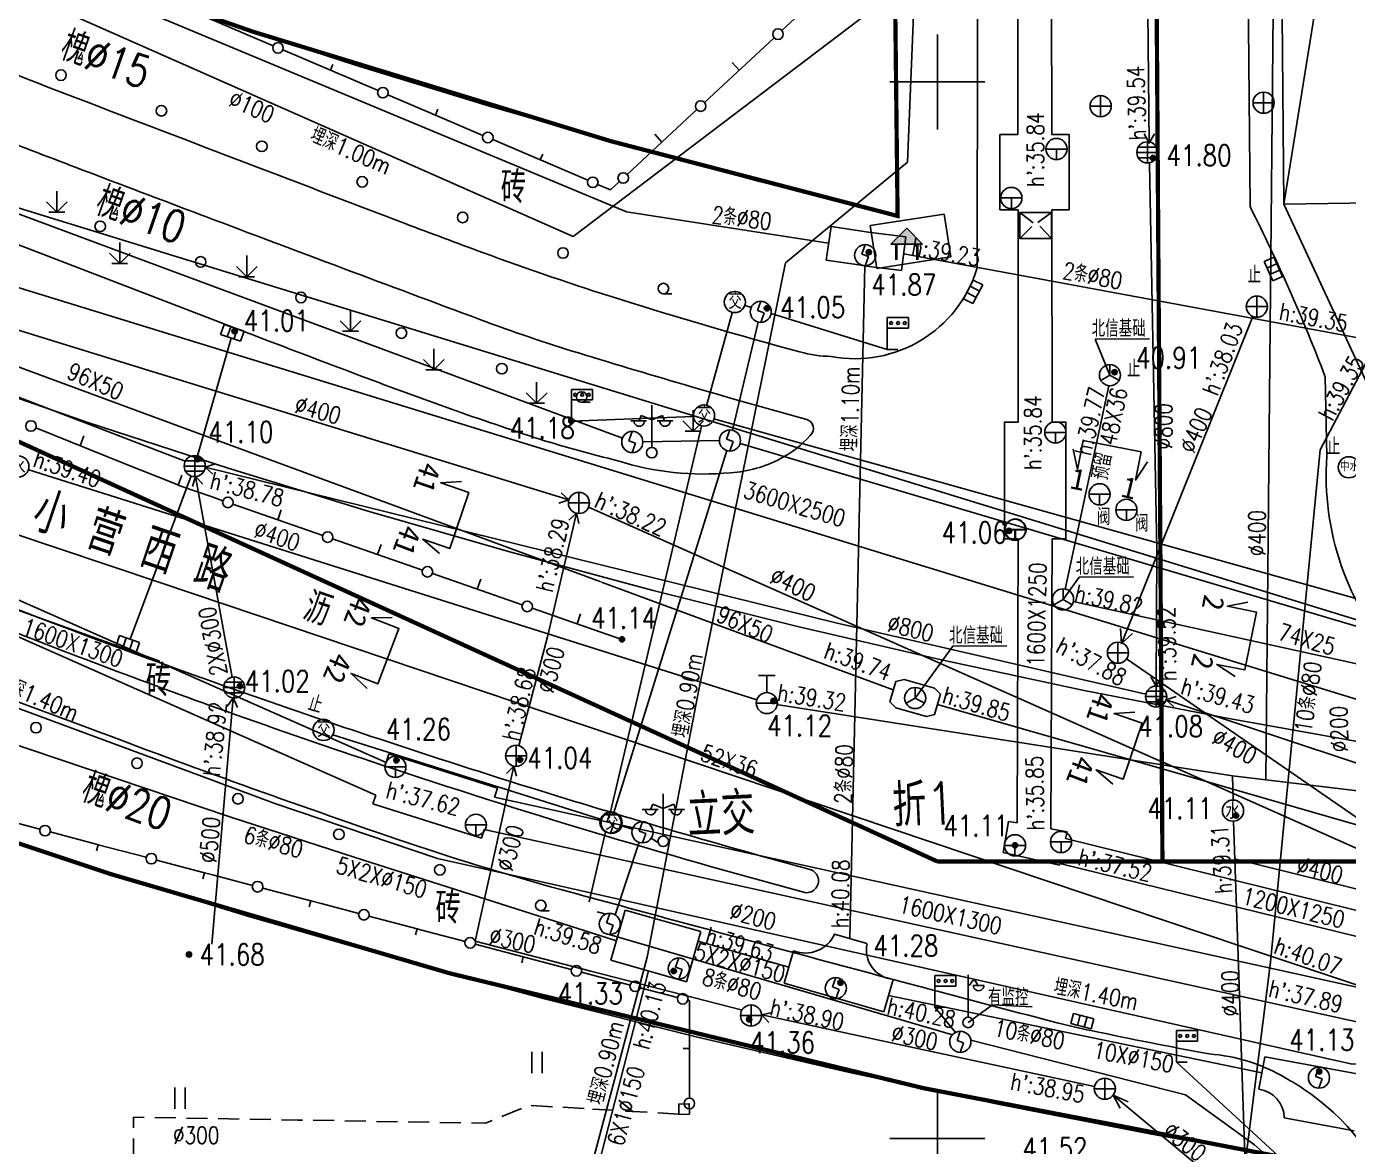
# Model space of a CAD drawing. Header units: inches. Extents: x 505347 to 508499, y 312634 to 313316.
# Drawn here: x 505456.9 to 505519.5, y 312859.7 to 312912.7 of the extents above; entities that cross this region are included whole.
import ezdxf
from ezdxf.enums import TextEntityAlignment as Align
from ezdxf.lldxf.tags import DXFTag

# ---------------------------------------------------------------- set-up
doc = ezdxf.new("R2010")
doc.units = ezdxf.units.IN
doc.header["$LTSCALE"] = 0.5
doc.header["$MEASUREMENT"] = 0
doc.linetypes.add('ACAD_ISO05W100', pattern=[33, 24, -3, 0, -3, 0, -3])
doc.linetypes.add('B1', pattern=[3, 2, -1])
for name, color, linetype in [('BJ0', 7, 'Continuous'), ('BJ02', 7, 'Continuous'), ('BJ03', 7, 'Continuous'), ('BJ04', 7, 'Continuous'), ('BJ08', 7, 'Continuous'), ('BJ09', 7, 'Continuous'), ('BJ10', 7, 'Continuous'), ('上水井', 4, 'Continuous'), ('上水注记', 4, 'Continuous'), ('上水管线', 4, 'Continuous'), ('上水高程表', 4, 'Continuous'), ('中水井', 151, 'Continuous'), ('中水注记', 151, 'Continuous'), ('中水管线', 151, 'Continuous'), ('公安交通井', 163, 'Continuous'), ('公安交通管线', 163, 'Continuous'), ('报亭', 7, 'Continuous'), ('污水井', 247, 'Continuous'), ('污水注记', 247, 'Continuous'), ('污水管线', 247, 'Continuous'), ('污水高程表', 247, 'Continuous'), ('热力井', 40, 'Continuous'), ('热力注记', 40, 'Continuous'), ('热力管线', 40, 'Continuous'), ('热力高程表', 40, 'Continuous'), ('照明井', 193, 'Continuous'), ('照明管线', 193, 'Continuous'), ('燃气注记', 6, 'Continuous'), ('电信井权属', 7, 'Continuous'), ('电信井（北信基础）', 3, 'Continuous'), ('电信断面图及编号', 3, 'Continuous'), ('电信注记', 3, 'Continuous'), ('电信管线', 3, 'Continuous'), ('电信高程表', 3, 'Continuous'), ('电力井', 1, 'Continuous'), ('电力注记', 1, 'Continuous'), ('电力管线', 1, 'Continuous'), ('电力高程表', 1, 'Continuous'), ('监控器', 5, 'Continuous'), ('道路红线', 1, 'Continuous'), ('雨水井', 34, 'Continuous'), ('雨水注记', 34, 'Continuous'), ('雨水管线', 34, 'Continuous'), ('雨水高程表', 34, 'Continuous'), ('雨蓖子', 34, 'Continuous')]:
    doc.layers.add(name, color=color, linetype=linetype)
doc.styles.add('HZ', font='simplex.shx', dxfattribs={"bigfont": 'hztxt'})
doc.styles.get("Standard").update_dxf_attribs({"font": 'txt.shx', "bigfont": 'hztxt.shx'})
doc.styles.add('粗等线', font='simhei.ttf')
doc.styles.add('细等线', font='txt.shx', dxfattribs={"bigfont": 'ht.shx'})
doc.linetypes.add('1152', pattern='A,15,-0.9,[138,ltypeshp.shx,S=1,R=0,X=0,Y=-0.5],-0.7,[138,ltypeshp.shx,S=1,R=0,X=0,Y=-0.5],-0.9,0', length=17.5)
doc.linetypes.add('1157', pattern='A,15,-3,[138,ltypeshp.shx,S=1,R=0,X=-0.5,Y=-0.5],-2,0', length=20)
tags = doc.linetypes.add('DL', pattern='A,15,-4.925,[130,ltypeshp.shx,S=0.5,R=330,X=-0.15,Y=0.433],0,[130,ltypeshp.shx,S=0.4,R=90,X=0,Y=0],-0.15,[130,ltypeshp.shx,S=0.5,R=150,X=0,Y=-0.433],-4.925,15', length=40).pattern_tags.tags
tags[32:33] = [DXFTag(74, 4), DXFTag(75, 0), DXFTag(340, '0'), DXFTag(46, 1.0), DXFTag(50, 0.0), DXFTag(44, 0.0), DXFTag(45, 0.0)]
tags[30:31] = [DXFTag(74, 4), DXFTag(75, 0), DXFTag(340, '0'), DXFTag(46, 1.0), DXFTag(50, 0.0), DXFTag(44, 0.0), DXFTag(45, 0.0)]
tags[4:5] = [DXFTag(74, 4), DXFTag(75, 0), DXFTag(340, '0'), DXFTag(46, 1.0), DXFTag(50, 0.0), DXFTag(44, 0.0), DXFTag(45, 0.0)]
tags = doc.linetypes.add('DX', pattern='A,15,-5,[130,ltypeshp.shx,S=1,R=330,X=0,Y=0],-5,15', length=40).pattern_tags.tags
tags[16:17] = [DXFTag(74, 4), DXFTag(75, 0), DXFTag(340, '0'), DXFTag(46, 1.0), DXFTag(50, 0.0), DXFTag(44, 0.0), DXFTag(45, 0.0)]
tags[14:15] = [DXFTag(74, 4), DXFTag(75, 0), DXFTag(340, '0'), DXFTag(46, 1.0), DXFTag(50, 0.0), DXFTag(44, 0.0), DXFTag(45, 0.0)]
tags[4:5] = [DXFTag(74, 4), DXFTag(75, 0), DXFTag(340, '0'), DXFTag(46, 1.0), DXFTag(50, 0.0), DXFTag(44, 0.0), DXFTag(45, 0.0)]
tags = doc.linetypes.add('SS', pattern='A,15,-1.9,[130,ltypeshp.shx,S=1,R=330,X=0,Y=0],-1.2,[130,ltypeshp.shx,S=1,R=330,X=0,Y=0],-1.9,15', length=35).pattern_tags.tags
tags[24:25] = [DXFTag(74, 4), DXFTag(75, 0), DXFTag(340, '0'), DXFTag(46, 1.0), DXFTag(50, 0.0), DXFTag(44, 0.0), DXFTag(45, 0.0)]
tags[22:23] = [DXFTag(74, 4), DXFTag(75, 0), DXFTag(340, '0'), DXFTag(46, 1.0), DXFTag(50, 0.0), DXFTag(44, 0.0), DXFTag(45, 0.0)]
tags[4:5] = [DXFTag(74, 4), DXFTag(75, 0), DXFTag(340, '0'), DXFTag(46, 1.0), DXFTag(50, 0.0), DXFTag(44, 0.0), DXFTag(45, 0.0)]

# ---------------------------------------------------------------- blocks, each defined once
blk = doc.blocks.new('B5461')
for q in [(-0.866025, -0.5), (0, 1), (0.866025, -0.5)]:
    blk.add_line((0, 0), q)
blk.add_circle((0, 0), 1)
blk = doc.blocks.new('B552')
for p, q in [((0.984668, 0.518566), (-1.015332, 0.518566)), ((-1.015332, 0.518566), (-1.015332, -0.481434)), ((0.984668, -0.481434), (0.984668, 0.518566)), ((-1.015332, -0.481434), (0.984668, -0.481434))]:
    blk.add_line(p, q)
at = {"linetype": 'Continuous'}
for p, q in [((-0.348666, -0.481434), (-0.348666, 0.518566)), ((0.318001, -0.481434), (0.318001, 0.518566))]:
    blk.add_line(p, q, dxfattribs=at)
blk = doc.blocks.new('B8003')
at = {"color": 0}
for p, q in [((0, 3), (2, 3)), ((0, 0), (0, 3)), ((2, 3), (2, 2)), ((2, 2), (0, 2)), ((1, 0), (0, 0))]:
    blk.add_line(p, q, dxfattribs=at)
for centre in [(0.36, 2.49), (1.02, 2.49), (1.65, 2.49)]:
    blk.add_circle(centre, 0.135)
blk = doc.blocks.new('BC026')
for p, q in [((0, 0.5), (0, 4.5)), ((0.19, 3.6), (0.39, 3.9)), ((0.39, 3.9), (0.49, 4)), ((0.49, 4), (0.69, 3.9)), ((0.69, 3.9), (0.89, 3.6)), ((0, 3.5), (0.19, 3.6)), ((0.49, 3.5), (1.49, 3.5)), ((0.89, 3.6), (0.99, 3.5))]:
    blk.add_line(p, q)
blk.add_circle((0, 0), 0.5)
blk.add_arc((0.99, 3.5), 0.5, 179, 0)
blk = doc.blocks.new('941')
for p, q in [((-0.5, -1), (-0.5, 1)), ((0.5, -1), (0.5, 1))]:
    blk.add_line(p, q)
blk = doc.blocks.new('BC028')
for p, q in [((0, 0.5), (0, 4.5)), ((-1.98, 3), (-0.49, 3)), ((-0.99, 3.5), (-1.19, 3)), ((0, 3.1), (-0.99, 3.5)), ((0, 3.1), (1, 3.5)), ((0.5, 3), (2, 3)), ((1, 3.5), (1.2, 3))]:
    blk.add_line(p, q)
blk.add_circle((0, 0), 0.5)
for centre in [(-1.19, 3), (1.25, 3)]:
    blk.add_arc(centre, 0.5, 179, 0)
blk = doc.blocks.new('BT')
blk.add_hatch(color=0).paths.add_polyline_path([(0.003, 1.495), (-0.747, 0.745), (0.747, 0.745)])
at = {"color": 0}
for p, q in [((-0.747, 0.745), (0.003, 1.495)), ((0.003, 1.495), (0.747, 0.745)), ((0.747, 0.745), (-0.747, 0.745))]:
    blk.add_line(p, q, dxfattribs=at)
at = {"color": 0, "lineweight": 40}
for p, q in [((-0.497, 0.745), (-0.497, 0)), ((0.497, 0.745), (0.497, 0))]:
    blk.add_line(p, q, dxfattribs=at)
blk = doc.blocks.new('B545')
for p, q in [((-1, 0), (1, 0)), ((0, -1), (0, 0))]:
    blk.add_line(p, q)
blk.add_circle((0, 0), 1)
blk = doc.blocks.new('B5422')
at = {"linetype": 'Continuous'}
for p, q in [((-1, 0), (1, 0)), ((-0.866025, 0.5), (0.866025, 0.5)), ((0, 1), (0, -1)), ((-0.866025, -0.5), (0.866025, -0.5))]:
    blk.add_line(p, q, dxfattribs=at)
blk.add_circle((0, 0), 1, dxfattribs=at)
blk = doc.blocks.new('B5421')
for p, q in [((-1, 0), (1, 0)), ((0, -1), (0, 1))]:
    blk.add_line(p, q)
blk.add_circle((0, 0), 1)
blk = doc.blocks.new('B954')
at = {"linetype": 'Continuous'}
for p, q in [((0, 0), (0, 2)), ((0, 0), (-0.978957, 0.978957)), ((-0.75, 0), (0.75, 0)), ((0, 0), (0.978957, 0.978957))]:
    blk.add_line(p, q, dxfattribs=at)
blk = doc.blocks.new('B8211')
blk.add_hatch(color=256).paths.add_polyline_path([(0.25, 0, 1), (-0.25, 0, 1)])
blk.add_circle((0, 0), 0.25)
blk = doc.blocks.new('JT')
at = {"layer": '公安交通井'}
blk.add_circle((0, 0), 0.5, dxfattribs=at)
at = {"layer": '公安交通井', "width": 0.8}
blk.add_text('交', height=0.8, dxfattribs=at).set_placement((-0.304, -0.335, -50.185))
blk = doc.blocks.new('B553')
at = {"linetype": 'Continuous'}
for p, q in [((-0.8, 2.6), (0.8, 2.6)), ((0, 1), (0, 2.6)), ((-1, 0), (1, 0))]:
    blk.add_line(p, q, dxfattribs=at)
blk.add_circle((0, 0), 1, dxfattribs=at)
blk = doc.blocks.new('B547')
at = {"linetype": 'Continuous'}
for p, q in [((0, 1), (-0.31427, 0.111111)), ((-0.31427, 0.111111), (0.31427, -0.111111)), ((0, -1), (0.31427, -0.111111))]:
    blk.add_line(p, q, dxfattribs=at)
blk.add_circle((0, 0), 1)
blk = doc.blocks.new('B5502')
blk.add_circle((0, 0), 1)
at = {"style": '细等线'}
blk.add_text('水', height=1.5, dxfattribs=at).set_placement((-0.74, -0.79))
blk = doc.blocks.new('B549')
blk.add_circle((0, 0), 1)

msp = doc.modelspace()

# ---------------------------------------------------------------- linework, layer by layer
at = {"color": 1, "const_width": 0.2}
for points in [[(505444.597, 312920.808), (505456.76, 312916.188), (505467.585, 312912.418), (505484.515, 312907.241), (505498.112, 312903.696), (505497.697, 312940.189)], [(505427.856, 312884.491), (505438.013, 312880.483), (505448.137, 312876.789), (505460.843, 312872.555), (505476.891, 312867.859), (505499.356, 312862.415), (505516.817, 312859.06), (505517.136, 312812.449)]]:
    msp.add_lwpolyline(points, dxfattribs=at)
at = {"layer": 'BJ0'}
for p, q in [((505500, 312910.039), (505500, 312912.289)), ((505500, 312910.039), (505497.75, 312910.039)), ((505500, 312910.039), (505500, 312907.789)), ((505500, 312910.039), (505502.25, 312910.039)), ((505500, 312860.039), (505500, 312862.289)), ((505500, 312860.039), (505497.75, 312860.039)), ((505500, 312860.039), (505500, 312857.789)), ((505500, 312860.039), (505502.25, 312860.039))]:
    msp.add_line(p, q, dxfattribs=at)
at = {"layer": 'BJ02', "linetype": 'Continuous'}
for p, q in [((505464.04, 312913.672), (505468.548, 312911.748)), ((505469.007, 312911.552), (505473.515, 312909.628)), ((505471.261, 312910.59), (505471.379, 312910.866)), ((505475.05, 312908.972), (505473.975, 312909.431)), ((505476.228, 312908.469), (505475.05, 312908.972)), ((505476.228, 312908.469), (505476.346, 312908.745)), ((505476.228, 312908.469), (505478.482, 312907.507)), ((505478.942, 312907.311), (505483.449, 312905.387)), ((505481.196, 312906.349), (505481.313, 312906.625)), ((505484.516, 312904.931), (505483.909, 312905.19)), ((505457.507, 312874.67), (505455.233, 312875.269)), ((505457.991, 312874.542), (505460.174, 312873.966)), ((505460.174, 312873.966), (505460.265, 312873.942)), ((505460.265, 312873.942), (505460.188, 312873.652)), ((505462.539, 312873.343), (505460.265, 312873.942)), ((505465.296, 312872.616), (505463.022, 312873.215)), ((505465.296, 312872.616), (505465.22, 312872.326)), ((505465.296, 312872.616), (505465.741, 312872.498)), ((505465.741, 312872.498), (505467.57, 312872.016)), ((505470.328, 312871.288), (505468.054, 312871.888)), ((505470.328, 312871.288), (505470.251, 312870.998)), ((505470.328, 312871.288), (505470.82, 312871.158)), ((505470.82, 312871.158), (505472.602, 312870.688)), ((505475.359, 312869.961), (505473.085, 312870.561)), ((505475.359, 312869.961), (505475.283, 312869.671)), ((505475.359, 312869.961), (505475.525, 312869.917)), ((505475.525, 312869.917), (505477.634, 312869.361)), ((505478.117, 312869.234), (505482.665, 312868.035)), ((505480.391, 312868.634), (505480.315, 312868.344)), ((505485.447, 312867.301), (505483.149, 312867.907)), ((505487.697, 312866.708), (505485.93, 312867.174)), ((505488.18, 312866.58), (505488.267, 312866.557)), ((505488.267, 312866.557), (505488.261, 312864.295)), ((505488.261, 312864.295), (505487.961, 312864.296)), ((505488.255, 312861.943), (505488.261, 312864.295))]:
    msp.add_line(p, q, dxfattribs=at)
at = {"layer": 'BJ02', "linetype": 'Continuous', "elevation": 41.124}
msp.add_lwpolyline([(505516.402, 312904.249, 0.025333), (505516.402, 312904.249), (505516.133, 312934.671)], format="xyb", dxfattribs=at)
at = {"layer": 'BJ02', "linetype": 'Continuous'}
for points, elevation in [([(505516.402, 312904.249), (505521.319, 312934.81)], 41.124), ([(505516.402, 312904.249), (505522.658, 312904.35)], 41.124), ([(505520.314, 312895.833), (505516.402, 312904.249)], 41.16)]:
    msp.add_lwpolyline(points, dxfattribs=dict(at, elevation=elevation))
for points in [[(505495.931, 312915.53), (505492.634, 312912.468)], [(505492.267, 312912.128), (505488.969, 312909.066)], [(505490.618, 312910.597), (505490.278, 312910.963)], [(505488.603, 312908.726), (505485.305, 312905.664)], [(505486.954, 312907.195), (505486.614, 312907.561)], [(505484.939, 312905.324), (505484.516, 312904.931)], [(505461.493, 312891.986), (505457.317, 312893.661)], [(505459.405, 312892.823), (505459.591, 312893.287)], [(505464.046, 312890.963), (505464.232, 312891.427)], [(505465.658, 312890.398), (505464.136, 312890.926), (505463.919, 312891.014)], [(505466.17, 312890.22), (505465.658, 312890.398)], [(505470.893, 312888.58), (505466.642, 312890.056)], [(505468.768, 312889.318), (505468.932, 312889.79)], [(505475.616, 312886.94), (505471.365, 312888.416)], [(505473.491, 312887.678), (505473.655, 312888.15)], [(505480.34, 312885.3), (505476.089, 312886.776)], [(505478.214, 312886.038), (505478.378, 312886.51)], [(505485.063, 312883.659), (505480.812, 312885.136)], [(505482.938, 312884.397), (505483.102, 312884.87)]]:
    msp.add_lwpolyline(points, dxfattribs=at)
at = {"layer": 'BJ02', "elevation": 40.958}
msp.add_lwpolyline([(505503.906, 312902.629), (505505.401, 312902.629), (505505.401, 312903.864), (505503.906, 312903.864)], close=True, dxfattribs=at)
for points in [[(505503.906, 312903.864), (505504.532, 312903.366)], [(505505.401, 312903.864), (505504.759, 312903.387)], [(505503.906, 312902.629), (505504.469, 312903.198)], [(505505.401, 312902.629), (505504.851, 312903.21)]]:
    msp.add_lwpolyline(points, dxfattribs=at)
at = {"layer": 'BJ02'}
msp.add_lwpolyline([(505463.919, 312891.014), (505461.493, 312891.986)], dxfattribs=at)
msp.add_lwpolyline([(505488.262, 312861.181), (505488.248, 312861.681), (505487.748, 312861.667), (505487.762, 312861.168)], close=True, dxfattribs=at)
at = {"layer": 'BJ02', "linetype": 'Continuous'}
for centre in [(505492.45, 312912.298), (505468.778, 312911.65), (505473.745, 312909.53), (505488.786, 312908.896), (505478.712, 312907.409), (505483.679, 312905.289), (505485.122, 312905.494), (505457.084, 312893.754), (505466.406, 312890.138), (505471.129, 312888.498), (505475.853, 312886.858), (505480.576, 312885.218), (505457.749, 312874.606), (505462.781, 312873.279), (505467.812, 312871.952), (505472.844, 312870.625), (505477.875, 312869.298), (505482.907, 312867.971), (505485.689, 312867.237), (505487.939, 312866.644), (505488.254, 312861.693)]:
    msp.add_circle(centre, 0.25, dxfattribs=at)
at = {"layer": 'BJ04', "elevation": 41.109}
msp.add_lwpolyline([(505501.922, 312934.907), (505501.876, 312901.237)], dxfattribs=at)
at = {"layer": 'BJ04'}
msp.add_lwpolyline([(505518.439, 312892.32), (505518.361, 312896.082, 0.025586), (505514.797, 312904.14), (505514.525, 312934.907)], format="xyb", dxfattribs=at)
at = {"layer": 'BJ04', "linetype": 'Continuous'}
for points in [[(505451.478, 312912.43, 0.010802), (505458.802, 312909.442, 0.000604), (505474.798, 312903.338, 0.002642), (505478.466, 312901.965, 0.012271), (505484.961, 312899.753, 0.00948), (505493.484, 312897.258, 0.062594), (505494.965, 312897.048, 0.384619), (505501.876, 312901.237)], [(505450.034, 312909.761, 0.002046), (505454.527, 312907.833, 0.008874), (505456.837, 312906.901, 0.001328), (505465.341, 312903.669, 0.00087), (505478.339, 312898.794, 0.015029), (505483, 312897.213, 0.006568), (505493.809, 312894.06)], [(505442.988, 312889.526, 0.008719), (505454.575, 312884.687, 0.008719), (505466.324, 312880.255, 0.005392), (505473.664, 312877.72)], [(505468.452, 312880.68, 0.003408), (505473.561, 312878.944)], [(505473.561, 312878.944, 0.005048), (505481.171, 312876.499, 0.008455), (505494.025, 312872.751)], [(505473.664, 312877.72, 0.014548), (505493.721, 312871.676)], [(505517.312, 312862.395, 0.020962), (505516.496, 312862.89, 0.117347), (505512.856, 312864.037)], [(505522.385, 312852.687, 0.090734), (505521.728, 312856.735, 0.161656), (505517.312, 312862.395)]]:
    msp.add_lwpolyline(points, format="xyb", dxfattribs=at)
for points, elevation in [([(505447.914, 312905.845, 0.000651), (505449.367, 312905.213, 0.009396), (505454.152, 312903.243, 0.001884), (505467.29, 312898.179)], 41.15), ([(505467.29, 312898.179, 0.000784), (505472.766, 312896.102, 0.011694), (505481.173, 312893.128)], 41.15), ([(505481.173, 312893.128, 0.014315), (505484.867, 312892.111, 0.101032), (505490.207, 312891.544, 0.108292), (505492.576, 312892.217, 0.091849), (505493.971, 312893.301)], 41.15), ([(505459.867, 312879.444, 0.008278), (505474.444, 312874.189, 0.01589), (505482.164, 312871.821, 0.000625), (505493.65, 312868.709)], 41.357), ([(505493.65, 312868.709, 0.000312), (505499.397, 312867.164, 0.000249), (505500, 312867.002)], 41.357), ([(505500, 312867.002, 0.002332), (505505.665, 312865.517, 0.011714), (505507.271, 312865.144, 0.005767), (505512.856, 312864.037)], 41.357)]:
    msp.add_lwpolyline(points, format="xyb", dxfattribs=dict(at, elevation=elevation))
at = {"layer": 'BJ04', "linetype": 'Continuous', "elevation": 41.117, "flags": 128}
msp.add_lwpolyline([(505493.971, 312893.301, 0.290918), (505494.115, 312893.748, 0.267745), (505493.809, 312894.06)], format="xyb", dxfattribs=at)
at = {"layer": 'BJ04', "linetype": 'Continuous', "flags": 128}
for points in [[(505518.439, 312892.32, 0.431886), (505531.101, 312878.51)], [(505493.721, 312871.676, 0.583458), (505494.32, 312872.454, 0.192703), (505494.025, 312872.751)]]:
    msp.add_lwpolyline(points, format="xyb", dxfattribs=at)
at = {"layer": 'BJ04', "linetype": 'Continuous', "elevation": 41.337, "flags": 128}
msp.add_lwpolyline([(505439.414, 312887.007), (505459.867, 312879.444)], dxfattribs=at)
at = {"layer": 'BJ04', "linetype": 'Continuous', "flags": 128}
for points in [[(505461.941, 312860.544), (505461.941, 312861.044), (505462.44, 312861.036)], [(505463.94, 312861.01), (505462.94, 312861.027)], [(505480.301, 312861.456), (505479.376, 312861.077)], [(505481.769, 312861.542), (505480.771, 312861.6)], [(505483.267, 312861.453), (505482.269, 312861.512)], [(505484.614, 312861.374), (505483.667, 312861.43)], [(505486.262, 312861.277), (505485.235, 312861.337)], [(505487.759, 312861.188), (505486.761, 312861.247)], [(505465.44, 312860.984), (505464.44, 312861.002)], [(505466.94, 312860.959), (505465.94, 312860.976)], [(505468.439, 312860.933), (505467.44, 312860.95)], [(505468.939, 312860.925), (505469.709, 312860.911), (505469.939, 312860.907)], [(505471.439, 312860.882), (505470.439, 312860.899)], [(505472.939, 312860.856), (505471.939, 312860.873)], [(505474.439, 312860.831), (505473.439, 312860.848)], [(505475.938, 312860.805), (505474.939, 312860.822)], [(505477.438, 312860.779), (505476.438, 312860.796)], [(505477.938, 312860.771), (505478.6, 312860.759), (505478.913, 312860.887)], [(505461.939, 312859.047), (505461.94, 312860.039)], [(505461.94, 312860.039), (505461.94, 312860.044)]]:
    msp.add_lwpolyline(points, dxfattribs=at)
at = {"layer": 'BJ04', "linetype": 'Continuous'}
msp.add_arc((505598.42, 313254.648), 395.908, 247.25147, 250.83562, dxfattribs=at)
at = {"layer": 'BJ09', "linetype": 'Continuous'}
for p, q in [((505487.027, 312900.01), (505487.427, 312900.01)), ((505483.154, 312894.876), (505483.554, 312894.876)), ((505481.219, 312870.816), (505481.619, 312870.816))]:
    msp.add_line(p, q, dxfattribs=at)
for centre in [(505458.503, 312910.358), (505463.257, 312908.675), (505468.011, 312906.992), (505472.765, 312905.309), (505477.519, 312903.626), (505460.361, 312903.203), (505465.115, 312901.52), (505482.273, 312901.943), (505487.027, 312900.26), (505469.869, 312899.837), (505474.623, 312898.154), (505479.376, 312896.471), (505483.154, 312895.126), (505457.322, 312879.479), (505462.102, 312877.796), (505466.881, 312876.114), (505471.661, 312874.431), (505476.44, 312872.749), (505481.219, 312871.066)]:
    msp.add_circle(centre, 0.25, dxfattribs=at)
at = {"layer": '上水管线', "linetype": 'SS', "ltscale": 0.6}
for points in [[(505516.139, 312939.863), (505515.618, 312885.207)], [(505453.276, 312915.752), (505482.751, 312902.724)], [(505482.751, 312902.724), (505497.812, 312914.144)], [(505463.183, 312889.725), (505456.977, 312891.687)], [(505491.445, 312880.793), (505463.183, 312889.725)], [(505515.618, 312885.207), (505515.54, 312877.012)], [(505503.383, 312878.854), (505492.38, 312880.571)], [(505510.426, 312877.755), (505503.397, 312878.852)], [(505523.838, 312876.011), (505513.971, 312877.202), (505510.426, 312877.755)], [(505513.971, 312877.202), (505513.997, 312876.055)], [(505514.02, 312875.055), (505514.264, 312867.767)], [(505522.482, 312871.188), (505514.061, 312873.265)], [(505514.264, 312867.767), (505514.379, 312864.359)], [(505514.379, 312864.359), (505514.643, 312856.469)]]:
    msp.add_lwpolyline(points, dxfattribs=at)
at = {"layer": '中水管线', "linetype": 'SS', "ltscale": 0.6}
for points in [[(505465.025, 312877.227), (505448.733, 312883.253)], [(505476.325, 312873.29), (505468.631, 312875.893), (505465.025, 312877.227)], [(505479.575, 312872.56), (505476.325, 312873.29)], [(505486.307, 312871.046), (505479.575, 312872.56)], [(505489.794, 312870.262), (505486.307, 312871.046)], [(505516.886, 312864.17), (505489.794, 312870.262)], [(505527.351, 312863.553), (505519.568, 312863.567), (505516.886, 312864.17)]]:
    msp.add_lwpolyline(points, dxfattribs=at)
at = {"layer": '公安交通管线'}
for points in [[(505490.892, 312899.451), (505491.176, 312899.363)], [(505489.068, 312894.712), (505490.284, 312899.114)], [(505492.125, 312899.072), (505497.623, 312897.383)], [(505488.443, 312894.212), (505482.666, 312893.989)], [(505488.821, 312893.748), (505484.513, 312875.489)], [(505519.863, 312885.571), (505489.417, 312894.097)], [(505484.29, 312874.546), (505483.511, 312871.241)], [(505520.546, 312855.152), (505511.317, 312863.645)]]:
    msp.add_lwpolyline(points, dxfattribs=at)
at = {"layer": '公安交通管线', "elevation": 39.831}
for points in [[(505471.371, 312879.136), (505484.046, 312875.145)], [(505483.895, 312870.769), (505484.309, 312870.658)], [(505500.853, 312865.058), (505499.876, 312866.249)]]:
    msp.add_lwpolyline(points, dxfattribs=at)
at = {"layer": '报亭', "elevation": 41.551}
for points in [[(505496.817, 312903.237), (505500.31, 312903.786)], [(505497.136, 312901.208), (505500.629, 312901.757), (505500.31, 312903.786)], [(505497.136, 312901.208), (505496.817, 312903.237)]]:
    msp.add_lwpolyline(points, dxfattribs=at)
at = {"layer": '污水井'}
for points in [[(505514.935, 312898.939), (505508.731, 312883.49)], [(505508.659, 312884.174), (505508.72, 312883.462), (505509.226, 312883.93)], [(505508.957, 312882.742), (505525.308, 312871.461)]]:
    msp.add_lwpolyline(points, dxfattribs=at)
at = {"layer": '污水管线'}
for p, q in [((505452.449, 312899.533), (505463.274, 312896.198)), ((505463.183, 312896.227), (505470.408, 312894.001)), ((505470.408, 312894.001), (505482.549, 312890.262)), ((505482.911, 312889.629), (505481.536, 312883.779)), ((505481.536, 312883.779), (505480.178, 312878.631)), ((505479.943, 312877.661), (505478.119, 312869.373)), ((505478.119, 312869.373), (505483.582, 312867.96)), ((505483.582, 312867.96), (505490.706, 312866.119)), ((505491.679, 312865.889), (505499.494, 312864.209)), ((505499.494, 312864.209), (505507.436, 312862.502)), ((505508.652, 312861.477), (505508.318, 312862.088)), ((505508.318, 312862.088), (505509.027, 312861.765)), ((505508.318, 312862.088), (505513.72, 312857.598))]:
    msp.add_line(p, q, dxfattribs=at)
for points in [[(505482.178, 312890.595), (505482.549, 312890.262), (505482.075, 312890.106)], [(505483.48, 312889.912), (505510.474, 312877.926)], [(505482.544, 312889.293), (505482.911, 312889.629), (505483.021, 312889.142)], [(505510.49, 312877.919), (505525.255, 312871.363)], [(505479.59, 312877.308), (505479.944, 312877.66), (505480.072, 312877.177)], [(505492.021, 312865.526), (505491.679, 312865.889), (505492.164, 312866.005)]]:
    msp.add_lwpolyline(points, dxfattribs=at)
at = {"layer": '热力管线'}
for p, q in [((505503.81, 312907.545), (505503.767, 312939.863)), ((505505.41, 312907.545), (505505.367, 312939.863)), ((505503.828, 312893.94), (505503.815, 312903.992)), ((505505.428, 312893.942), (505505.415, 312903.992)), ((505503.103, 312873.566), (505503.359, 312875.038)), ((505527.63, 312868.904), (505506.055, 312874.23)), ((505505.777, 312872.978), (505503.103, 312873.566)), ((505505.777, 312872.978), (505505.799, 312873.052)), ((505505.799, 312873.052), (505525.676, 312868.158))]:
    msp.add_line(p, q, dxfattribs=at)
for points in [[(505503.815, 312903.992), (505502.959, 312903.992), (505502.959, 312907.545), (505503.81, 312907.545)], [(505505.41, 312907.545), (505506.233, 312907.545), (505506.233, 312903.992), (505505.415, 312903.992)], [(505448.314, 312906.584), (505463.183, 312902.011)], [(505446.566, 312903.355), (505463.183, 312898.244)], [(505463.183, 312902.011), (505536.468, 312879.472)], [(505463.183, 312898.244), (505536.03, 312875.841)], [(505503.828, 312893.941), (505503.172, 312893.941), (505503.172, 312888.414), (505503.828, 312888.414)], [(505505.428, 312888.414), (505506.084, 312888.414), (505506.084, 312893.941), (505505.428, 312893.941)], [(505440.695, 312892.508), (505463.183, 312882.562)], [(505439.931, 312891.096), (505463.183, 312880.813)], [(505503.828, 312888.417), (505503.766, 312874.968)], [(505505.428, 312888.41), (505505.365, 312874.689)], [(505463.183, 312882.562), (505473.893, 312877.826)], [(505463.183, 312880.813), (505473.407, 312876.291)], [(505474.026, 312878.244), (505473.893, 312877.826)], [(505479.165, 312876.615), (505474.026, 312878.244)], [(505473.407, 312876.291), (505473.274, 312875.873)], [(505479.165, 312876.615), (505479.032, 312876.196)], [(505479.032, 312876.196), (505524.43, 312866.192)], [(505478.413, 312874.244), (505473.274, 312875.873)], [(505503.766, 312874.968), (505503.359, 312875.038)], [(505478.546, 312874.664), (505478.413, 312874.244)], [(505478.546, 312874.664), (505524.43, 312864.554)], [(505506.135, 312874.555), (505505.365, 312874.689)], [(505506.055, 312874.23), (505506.135, 312874.555)]]:
    msp.add_lwpolyline(points, dxfattribs=at)
at = {"layer": '照明管线'}
for points in [[(505463.183, 312901.303), (505449.256, 312906.472)], [(505485.083, 312893.173), (505463.183, 312901.303)], [(505490.291, 312893.556), (505491.517, 312898.677)], [(505486.05, 312893.007), (505489.676, 312893.064)], [(505490.653, 312892.93), (505504.71, 312888.766)], [(505490.026, 312892.596), (505484.671, 312875.469)], [(505504.71, 312888.766), (505520.138, 312884.195)], [(505463.183, 312882.634), (505447.769, 312888.156)], [(505484.997, 312874.844), (505485.555, 312874.673)], [(505486.767, 312874.046), (505486.449, 312874.254)], [(505485.876, 312874.054), (505484.744, 312870.62)], [(505484.449, 312869.693), (505500.71, 312864.948)], [(505521.191, 312851.764), (505518.459, 312856.673), (505515.006, 312859.737), (505511.743, 312862.096), (505501.575, 312864.692)]]:
    msp.add_lwpolyline(points, dxfattribs=at)
msp.add_circle((505483.025, 312890.114), 0.5, dxfattribs=at)
at = {"layer": '电信井权属'}
for points, elevation in [([(505508.164, 312896.161), (505507.473, 312897.861), (505510.032, 312897.884)], 40.911), ([(505505.943, 312885.55), (505506.715, 312886.597), (505509.274, 312886.619)], 40.911), ([(505498.945, 312880.881), (505500.72, 312883.329), (505503.279, 312883.352)], 41.122)]:
    msp.add_lwpolyline(points, dxfattribs=dict(at, elevation=elevation))
at = {"layer": '电信断面图及编号'}
for points in [[(505509.95, 312892.064), (505509.378, 312891.198), (505509.641, 312892.526), (505506.895, 312893.068), (505506.624, 312891.697), (505506.431, 312892.662)], [(505476.416, 312887.717), (505475.631, 312888.397), (505476.914, 312887.964), (505477.808, 312890.616), (505476.484, 312891.062), (505477.466, 312891.129)], [(505514.087, 312881.9), (505513.222, 312882.475), (505514.55, 312882.209), (505515.1, 312884.953), (505513.729, 312885.228), (505514.695, 312885.418)], [(505472.998, 312881.333), (505472.241, 312882.044), (505473.506, 312881.56), (505474.506, 312884.174), (505473.201, 312884.673), (505474.184, 312884.7)], [(505508.295, 312876.799), (505507.51, 312877.479), (505508.793, 312877.047), (505509.687, 312879.699), (505508.363, 312880.145), (505509.344, 312880.212)]]:
    msp.add_lwpolyline(points, dxfattribs=at)
at = {"layer": '电信管线', "linetype": 'DX'}
for points in [[(505463.183, 312894.082), (505445.15, 312900.739)], [(505506.048, 312886.039), (505508.113, 312895.66)], [(505477.655, 312888.74), (505463.183, 312894.082)], [(505463.183, 312886.345), (505453.626, 312889.557)], [(505484.066, 312886.374), (505477.655, 312888.74)], [(505483.099, 312879.652), (505463.183, 312886.345)], [(505497.91, 312881.263), (505484.097, 312886.362)], [(505525.453, 312881.269), (505506.431, 312885.443)], [(505500.004, 312880.578), (505511.962, 312877.149)], [(505514.459, 312869.112), (505483.099, 312879.652)], [(505511.962, 312877.149), (505518.536, 312875.264)], [(505518.536, 312875.264), (505532.007, 312871.402)], [(505520.733, 312867.003), (505514.459, 312869.112)]]:
    msp.add_lwpolyline(points, dxfattribs=at)
msp.add_lwpolyline([(505498.416, 312881.759), (505499.858, 312881.348), (505500.14, 312881.059), (505499.865, 312880.098), (505499.474, 312880.001), (505498.031, 312880.413), (505497.75, 312880.702), (505498.024, 312881.663)], close=True, dxfattribs=at)
at = {"layer": '电力管线', "linetype": 'DL'}
for points in [[(505499.275, 312923.287), (505498.584, 312906.248)], [(505492.802, 312901.473), (505498.584, 312906.248)], [(505494.843, 312902.402), (505485.27, 312903.89)], [(505494.724, 312901.611), (505494.961, 312903.194)], [(505496.741, 312902.926), (505494.961, 312903.194)], [(505496.718, 312902.929), (505498.503, 312902.701)], [(505498.3, 312901.114), (505498.503, 312902.701)], [(505498.402, 312901.907), (505505.756, 312900.547)], [(505496.504, 312901.344), (505494.724, 312901.611)], [(505496.116, 312881.503), (505496.557, 312901.339)], [(505496.514, 312901.342), (505498.3, 312901.114)], [(505505.756, 312900.547), (505520.165, 312897.882)], [(505520.578, 312897.302), (505518.117, 312892.631)], [(505518.117, 312892.631), (505517.311, 312884.317)], [(505517.311, 312884.317), (505515.766, 312868.379)], [(505495.849, 312869.499), (505496.116, 312881.503)], [(505466.499, 312875.266), (505452.997, 312879.801)], [(505472.427, 312873.334), (505466.499, 312875.266)], [(505484.799, 312869.389), (505472.427, 312873.334)], [(505484.538, 312868.478), (505485.216, 312870.841)], [(505485.216, 312870.841), (505488.795, 312869.831)], [(505488.114, 312867.454), (505488.795, 312869.831)], [(505495.123, 312869.707), (505496.659, 312869.267)], [(505486.326, 312867.966), (505482.824, 312854.402)], [(505488.114, 312867.454), (505484.538, 312868.478)], [(505515.766, 312868.379), (505513.601, 312851.193)], [(505492.747, 312867.381), (505497.457, 312866.031)], [(505497.457, 312866.031), (505497.898, 312867.569)], [(505515.356, 312863.141), (505497.678, 312866.8)], [(505515.213, 312862.374), (505515.499, 312863.908)], [(505520.218, 312863.028), (505515.499, 312863.908)], [(505519.726, 312860.393), (505516.419, 312861.01)]]:
    msp.add_lwpolyline(points, dxfattribs=at)
for points, elevation in [([(505454.23, 312916.832), (505485.27, 312903.89)], 41.385), ([(505490.032, 312887.825), (505492.802, 312901.473)], 41.33), ([(505488.668, 312881.105), (505490.032, 312887.825)], 41.33), ([(505486.251, 312868.617), (505488.668, 312881.105)], 41.33), ([(505492.967, 312868.15), (505488.666, 312869.382)], 41.281), ([(505486.251, 312868.617), (505482.47, 312854.406)], 41.33), ([(505492.747, 312867.381), (505493.188, 312868.919)], 41.281)]:
    msp.add_lwpolyline(points, dxfattribs=dict(at, elevation=elevation))
for points in [[(505493.188, 312868.919, 0.401468), (505495.134, 312869.719)], [(505496.664, 312869.251, 0.448492), (505497.898, 312867.569)], [(505516.419, 312861.01, 0.367404), (505515.213, 312862.374)]]:
    msp.add_lwpolyline(points, format="xyb", dxfattribs=at)
at = {"layer": '监控器'}
msp.add_lwpolyline([(505501.452, 312865.53), (505502.608, 312866.358), (505504.479, 312866.271)], dxfattribs=at)
at = {"layer": '道路红线'}
for p, q in [((505497.697, 312940.189), (505498.112, 312903.696)), ((505466.144, 312912.887), (505472.45, 312910.832)), ((505472.45, 312910.832), (505478.791, 312908.887)), ((505478.791, 312908.887), (505485.164, 312907.054)), ((505485.164, 312907.054), (505491.569, 312905.332)), ((505491.569, 312905.332), (505498.003, 312903.722)), ((505498.003, 312903.722), (505498.112, 312903.696)), ((505453.18, 312896.204), (505459.779, 312893.926)), ((505459.779, 312893.926), (505466.417, 312891.763)), ((505466.417, 312891.763), (505473.091, 312889.716)), ((505473.091, 312889.716), (505479.8, 312887.786)), ((505493.315, 312884.278), (505500.116, 312882.702)), ((505513.795, 312879.906), (505520.669, 312878.688)), ((505453.419, 312874.965), (505460.389, 312872.694)), ((505460.389, 312872.694), (505467.397, 312870.544)), ((505467.397, 312870.544), (505474.441, 312868.518)), ((505474.441, 312868.518), (505481.52, 312866.614)), ((505481.52, 312866.614), (505488.631, 312864.835)), ((505488.631, 312864.835), (505495.772, 312863.18)), ((505495.772, 312863.18), (505502.941, 312861.649)), ((505502.941, 312861.649), (505510.136, 312860.245)), ((505510.136, 312860.245), (505516.817, 312859.06))]:
    msp.add_line(p, q, dxfattribs=at)
at = {"layer": '道路红线', "linetype": 'ACAD_ISO05W100'}
for p, q in [((505479.8, 312887.786), (505486.542, 312885.973)), ((505486.542, 312885.973), (505493.315, 312884.278)), ((505500.116, 312882.702), (505506.943, 312881.244)), ((505506.943, 312881.244), (505513.795, 312879.906))]:
    msp.add_line(p, q, dxfattribs=at)
at = {"layer": '道路红线', "linetype": 'ACAD_ISO05W100', "const_width": 0.2}
for points in [[(505510.197, 312940.415), (505510.652, 312873.145)], [(505436.073, 312902.346), (505500, 312873.145)], [(505500, 312873.145), (505510.652, 312873.145)], [(505510.652, 312873.145), (505524.721, 312873.145)]]:
    msp.add_lwpolyline(points, dxfattribs=at)
at = {"layer": '雨水管线'}
for p, q in [((505510.386, 312887.917), (505510.035, 312906.168)), ((505444.59, 312899.703), (505463.183, 312892.55)), ((505463.183, 312892.55), (505464.387, 312892.087)), ((505465.322, 312891.804), (505495.195, 312884.438)), ((505466.252, 312883.832), (505464.872, 312891.366)), ((505510.359, 312881.451), (505510.386, 312887.917)), ((505495.195, 312884.438), (505509.868, 312881.063)), ((505466.611, 312881.873), (505466.252, 312883.832)), ((505466.652, 312880.884), (505465.641, 312869.231))]:
    msp.add_line(p, q, dxfattribs=at)
for points in [[(505510.021, 312907.129), (505509.693, 312939.863)], [(505510.281, 312907.578), (505510.026, 312907.149), (505509.781, 312907.584)], [(505466.554, 312897.918), (505464.97, 312892.339)], [(505465.696, 312891.475), (505465.322, 312891.805), (505465.795, 312891.965)], [(505464.733, 312890.888), (505464.873, 312891.367), (505465.219, 312891.007)], [(505510.603, 312881.885), (505510.359, 312881.451), (505510.103, 312881.88)], [(505466.367, 312880.476), (505466.652, 312880.885), (505466.865, 312880.433)], [(505511.194, 312880.459), (505510.826, 312880.795), (505511.302, 312880.947)], [(505510.826, 312880.795), (505539.66, 312871.214)]]:
    msp.add_lwpolyline(points, dxfattribs=at)
at = {"layer": '雨水管线', "elevation": 41.021}
msp.add_lwpolyline([(505461.781, 312883.664), (505464.66, 312891.395)], dxfattribs=at)
at = {"layer": '雨水管线'}
msp.add_circle((505466.701, 312881.381), 0.5, dxfattribs=at)

# ---------------------------------------------------------------- block references
at = {"layer": 'BJ03', "linetype": 'Continuous', "xscale": 0.5, "yscale": 0.5, "zscale": 0.5}
for name, p in [('B8003', (505497.623, 312897.383, 40.966)), ('B8003', (505482.666, 312893.989, 41.18)), ('BC028', (505486.474, 312892.495)), ('BC028', (505487.016, 312874.103)), ('B8003', (505499.876, 312866.249, 41.238)), ('BC026', (505501.452, 312865.53)), ('B8003', (505511.317, 312863.645, 41.282))]:
    msp.add_blockref(name, p, dxfattribs=at)
at = {"layer": 'BJ08', "xscale": 0.5, "yscale": 0.5, "zscale": 0.5}
for p in [(505510.203, 312906.438, 41.803), (505496.751, 312901.98, 41.867), (505491.923, 312899.325, 41.051), (505466.723, 312898.242, 41.009), (505508.383, 312896.302, 40.911), (505482.666, 312893.989, 41.18), (505464.96, 312892.185, 41.097), (505503.385, 312888.794, 41.055), (505485.063, 312883.659, 41.144), (505466.978, 312881.452, 41.021), (505492.237, 312880.745, 41.122), (505510.484, 312880.702, 41.076), (505474.385, 312877.934, 41.259), (505480.237, 312877.966, 41.04), (505514.134, 312875.32, 41.106), (505503.67, 312873.91, 41.11), (505464.564, 312868.745, 41.68), (505487.513, 312867.963, 41.33), (505495.41, 312867.413, 41.281), (505491.082, 312865.672, 41.359), (505518.07, 312863.206, 41.128)]:
    msp.add_blockref('B8211', p, dxfattribs=at)
at = {"layer": 'BJ09', "xscale": 0.5, "yscale": 0.5, "zscale": 0.5}
for p in [(505458.305, 312903.87), (505461.284, 312901.447), (505467.296, 312900.818), (505472.214, 312898.25), (505476.15, 312896.415), (505481.024, 312894.837), (505488.432, 312893.512)]:
    msp.add_blockref('B954', p, dxfattribs=at)
at = {"layer": 'BJ09', "linetype": 'Continuous', "xscale": 0.5, "yscale": 0.5, "zscale": 0.5}
for p in [(505481.04, 312863.634), (505464.137, 312861.946)]:
    msp.add_blockref('941', p, dxfattribs=at)
at = {"layer": '上水井', "linetype": 'Continuous', "xscale": 0.5, "yscale": 0.5, "zscale": 0.5}
for name, p in [('B5502', (505456.487, 312891.841, 41.104)), ('B553', (505491.92, 312880.642, 41.122)), ('B5502', (505513.991, 312875.554, 41.106))]:
    msp.add_blockref(name, p, dxfattribs=at)
at = {"layer": '中水井', "xscale": 0.5, "yscale": 0.5, "zscale": 0.5}
msp.add_blockref('B549', (505519.473, 312891.801, -1.679), dxfattribs=at)
at = {"layer": '公安交通井'}
for p in [(505490.404, 312899.621), (505488.946, 312894.251), (505470.932, 312879.372, 48.185), (505484.572, 312874.974)]:
    msp.add_blockref('JT', p, dxfattribs=at)
at = {"layer": '报亭'}
msp.add_blockref('BT', (505498.545, 312901.623), dxfattribs=at)
at = {"layer": '污水井', "xscale": 0.5, "yscale": 0.5, "zscale": 0.5}
for p in [(505507.726, 312908.89, 41.061), (505515.442, 312909.054, 41.129), (505515.121, 312899.403, 40.94)]:
    msp.add_blockref('B5421', p, dxfattribs=at)
at = {"layer": '污水井', "linetype": 'Continuous', "xscale": 0.5, "yscale": 0.5, "zscale": 0.5}
for p in [(505483.025, 312890.114, 41.04), (505508.545, 312883.026, 41.077), (505480.05, 312878.146, 41.04), (505491.174, 312865.856, 41.359), (505507.923, 312862.391, 41.441)]:
    msp.add_blockref('B5421', p, dxfattribs=at)
at = {"layer": '热力井', "xscale": 0.5, "yscale": 0.5, "zscale": 0.5}
for p in [(505505.634, 312906.864, 41.009), (505503.497, 312904.546, 40.965), (505507.674, 312890.522, 40.974), (505508.944, 312889.786, 40.996), (505503.67, 312888.842, 41.047)]:
    msp.add_blockref('B545', p, dxfattribs=at)
at = {"layer": '热力井', "linetype": 'Continuous', "xscale": 0.5, "yscale": 0.5, "zscale": 0.5}
for p in [(505505.58, 312893.453, 40.955), (505503.693, 312888.855, 41.055), (505474.337, 312877.622, 41.259), (505478.147, 312874.88, 41.271), (505503.67, 312873.91, 82.224), (505505.851, 312874.069, 41.114)]:
    msp.add_blockref('B545', p, dxfattribs=at)
at = {"layer": '照明井', "linetype": 'Continuous', "xscale": 0.5, "yscale": 0.5, "zscale": 0.5}
for p in [(505491.633, 312899.159, 41.051), (505490.175, 312893.071, 41.21), (505485.551, 312892.999, 41.24), (505484.521, 312874.989, 41.236), (505486.032, 312874.527, 41.208), (505484.485, 312870.192), (505501.082, 312864.614, 41.279)]:
    msp.add_blockref('B547', p, dxfattribs=at)
at = {"layer": '电信井（北信基础）', "xscale": 0.5, "yscale": 0.5, "zscale": 0.5}
for p in [(505508.164, 312896.161, 40.878), (505505.943, 312885.55, 41.06)]:
    msp.add_blockref('B5461', p, dxfattribs=at)
at = {"layer": '电信井（北信基础）', "linetype": 'Continuous', "xscale": 0.5, "yscale": 0.5, "zscale": 0.5}
msp.add_blockref('B5461', (505498.945, 312880.881, 41.122), dxfattribs=at)
at = {"layer": '电力井', "xscale": 0.5, "yscale": 0.5, "zscale": 0.5}
msp.add_blockref('B547', (505496.578, 312901.838, 83.832), dxfattribs=at)
at = {"layer": '电力井', "linetype": 'Continuous', "xscale": 0.5, "yscale": 0.5, "zscale": 0.5}
for p in [(505487.754, 312868.083, 41.33), (505495.185, 312867.151, 41.281), (505518.061, 312862.917, 41.128)]:
    msp.add_blockref('B547', p, dxfattribs=at)
at = {"layer": '雨水井', "xscale": 0.5, "yscale": 0.5, "zscale": 0.5}
msp.add_blockref('B5422', (505509.938, 312906.704, 41.031), dxfattribs=at)
at = {"layer": '雨水井', "linetype": 'Continuous', "xscale": 0.5, "yscale": 0.5, "zscale": 0.5}
for p in [(505464.834, 312891.861, 41.097), (505466.701, 312881.381, 41.097), (505510.355, 312880.951, 41.076)]:
    msp.add_blockref('B5422', p, dxfattribs=at)
at = {"layer": '雨蓖子', "yscale": 0.5, "zscale": 0.5}
for p, xscale, rotation in [((505515.902, 312901.191, 40.931), 0.4999999999999691, 114.0662088133935), ((505501.699, 312900.107, 40.874), 0.4999999999999857, 62.50405719382365)]:
    msp.add_blockref('B552', p, dxfattribs=dict(at, xscale=xscale, rotation=rotation))
at = {"layer": '雨蓖子', "linetype": 'Continuous', "yscale": 0.5, "zscale": 0.5}
for p, xscale, rotation in [((505466.62, 312898.15, 41.009), 0.4999999999999954, 341.3209009166291), ((505461.674, 312883.427, 41.021), 0.4999999999999897, 341.5847027295848), ((505506.86, 312865.577, 41.024), 0.4999999999999902, 345.3187628211681)]:
    msp.add_blockref('B552', p, dxfattribs=dict(at, xscale=xscale, rotation=rotation))

# ---------------------------------------------------------------- texts
at = {"layer": 'BJ08', "width": 0.8}
for s, style, p in [('41.80', '细等线', (505510.84, 312906.067, 41.803)), ('41.87', '细等线', (505496.863, 312899.943, 41.867)), ('41.05', 'HZ', (505492.55, 312898.874, 41.051)), ('41.01', 'HZ', (505467.158, 312898.241, 41.009)), ('40.91', 'HZ', (505509.402, 312896.483, 40.911)), ('41.10', 'HZ', (505465.475, 312892.971, 41.097)), ('41.18', 'HZ', (505479.746, 312893.16, 41.18)), ('41.06', 'HZ', (505500.194, 312888.213, 41.055)), ('41.14', 'HZ', (505483.599, 312884.173, 41.144)), ('41.02', 'HZ', (505467.201, 312881.181, 41.021)), ('41.26', 'HZ', (505473.883, 312878.908, 41.259)), ('41.12', 'HZ', (505491.931, 312879.076, 41.122)), ('41.08', 'HZ', (505509.493, 312879.042, 41.076)), ('41.04', 'HZ', (505480.577, 312877.548, 41.04)), ('41.11', 'HZ', (505509.935, 312875.158, 41.106)), ('41.11', 'HZ', (505500.277, 312874.344, 41.11)), ('41.68', 'HZ', (505465.064, 312868.245, 41.68)), ('41.28', 'HZ', (505496.962, 312868.663, 41.281)), ('41.33', 'HZ', (505482.024, 312866.399, 41.33)), ('41.36', 'HZ', (505491.123, 312864.082, 41.359)), ('41.13', 'HZ', (505516.652, 312864.203, 41.128)), ('41.52', 'HZ', (505504.019, 312859.073, 41.521))]:
    msp.add_text(s, height=1, dxfattribs=dict(at, style=style)).set_placement(p)
at = {"layer": 'BJ10', "linetype": 'Continuous', "style": 'HZ', "width": 0.8}
for s, height, rotation, p in [('槐%%c15', 1.5, 340.53647, (505458.362, 312911.132)), ('槐%%c10', 1.5, 340.53647, (505460.023, 312903.784)), ('小 营 西 路', 2, 341.25929, (505456.987, 312888.898)), ('沥', 1.5, 341, (505469.856, 312884.593)), ('槐%%c20', 1.5, 340.53647, (505459.354, 312876.014))]:
    msp.add_text(s, height=height, rotation=rotation, dxfattribs=at).set_placement(p)
for p in [(505479.324, 312904.307), (505462.513, 312880.962), (505476.235, 312870.2)]:
    msp.add_text('砖', height=1.5, dxfattribs=at).set_placement(p)
at = {"layer": '上水注记', "style": 'HZ', "width": 0.8}
for s, rotation, p in [('%%c100', 336.61106, (505466.37, 312908.929)), ('埋深1.00m', 336.61106, (505470.224, 312907.233)), ('%%c400', 89.99033, (505515.527, 312887.587)), ('%%c400', 341.27513, (505467.567, 312888.513))]:
    msp.add_text(s, height=0.8, rotation=rotation, dxfattribs=at).set_placement(p)
at = {"layer": '上水注记', "linetype": '1152', "style": 'HZ', "width": 0.8}
for rotation, p in [(345.94702, (505516.95, 312872.614)), (90, (505514.259, 312865.811))]:
    msp.add_text('%%C400', height=0.8, rotation=rotation, dxfattribs=at).set_placement(p)
at = {"layer": '上水高程表', "style": 'HZ', "width": 0.8}
for s, rotation, p in [('h:39.40', 341.35637, (505457.134, 312891.859)), ('h:39.32', 350.9284, (505492.382, 312880.765)), ('h:39.31', 93.67657, (505513.952, 312871.642))]:
    msp.add_text(s, height=0.8, rotation=rotation, dxfattribs=at).set_placement(p)
at = {"layer": '中水井'}
msp.add_text('中水', height=0.4, dxfattribs=at).set_placement((505519.054, 312891.62, -91.551))
at = {"layer": '中水注记', "style": 'HZ', "width": 0.8}
msp.add_text('止', height=0.8, dxfattribs=at).set_placement((505518.433, 312892.385))
for s, rotation, p in [('埋深1.40m', 336.79028, (505455.431, 312881.344)), ('%%C200', 90.98862, (505519.432, 312878.324)), ('%%C200', 344.54649, (505490.103, 312870.463)), ('埋深1.40m', 349.29223, (505505.458, 312866.858))]:
    msp.add_text(s, height=0.8, rotation=rotation, dxfattribs=at).set_placement(p)
at = {"layer": '公安交通管线', "style": 'HZ', "width": 0.8}
msp.add_text('止', height=0.8, rotation=343.72395, dxfattribs=at).set_placement((505470.136, 312880.306))
at = {"layer": '污水注记', "style": 'HZ', "width": 0.8}
msp.add_text('止', height=0.8, dxfattribs=at).set_placement((505514.685, 312900.507))
for s, rotation, p in [('%%C400', 344.39077, (505469.506, 312894.409)), ('%%C400', 66.10022, (505512.152, 312892.395)), ('%%C400', 334.48023, (505491.995, 312886.363)), ('%%C300', 75.16317, (505481.797, 312881.058)), ('%%C400', 330.64268, (505512.914, 312878.781)), ('%%C300', 75.16317, (505479.868, 312872.621)), ('%%C300', 347.8595, (505478.723, 312869.255)), ('%%C300', 347.8595, (505497.767, 312864.658)), ('%%c300', 321.75605, (505510.6, 312860.248))]:
    msp.add_text(s, height=0.8, rotation=rotation, dxfattribs=at).set_placement(p)
at = {"layer": '污水高程表', "style": 'HZ', "width": 0.8}
for s, rotation, p in [("h':38.03", 69.80527, (505513.257, 312895.134)), ("h':38.22", 336.14738, (505483.699, 312889.935)), ("h':38.29", 76.59788, (505481.757, 312885.83)), ("h':37.88", 331.79072, (505505.543, 312883.093)), ("h':38.68", 76.60534, (505480.163, 312878.789)), ("h':38.90", 347.71532, (505492.016, 312865.889)), ("h':38.95", 349.38302, (505503.415, 312862.365))]:
    msp.add_text(s, height=0.8, rotation=rotation, dxfattribs=at).set_placement(p)
at = {"layer": '热力注记', "linetype": 'B1', "ltscale": 0.5, "style": 'HZ', "width": 0.8}
msp.add_text('3600X2500', height=0.8, rotation=343.32439, dxfattribs=at).set_placement((505490.757, 312890.381))
at = {"layer": '热力注记', "style": 'HZ', "width": 0.8}
for p in [(505507.547, 312889.057, -40.754), (505509.353, 312888.754, -40.754)]:
    msp.add_text('阀', height=0.8, dxfattribs=at).set_placement(p)
for s, rotation, p in [('1600X1250', 88.80826, (505505.052, 312882.355)), ('1600X1300', 340.85705, (505456.598, 312883.929)), ('1200X1250', 346.14721, (505514.367, 312871.157)), ('1600X1300', 347.42995, (505498.116, 312870.751))]:
    msp.add_text(s, height=0.8, rotation=rotation, dxfattribs=at).set_placement(p)
at = {"layer": '热力高程表', "style": 'HZ', "width": 0.8}
for s, rotation, p in [("h':35.84", 90, (505505.039, 312905.06, -40.955)), ("h':35.84", 90, (505504.917, 312891.663)), ("h':35.85", 91.12304, (505505.055, 312874.619)), ("h':37.62", 345.87496, (505473.841, 312876.164)), ("h':37.52", 346.6543, (505506.602, 312872.991)), ("h':37.89", 346.89618, (505515.626, 312866.768))]:
    msp.add_text(s, height=0.8, rotation=rotation, dxfattribs=at).set_placement(p)
at = {"layer": '燃气注记', "style": 'HZ', "width": 0.8}
msp.add_text('%%c300', height=0.8, dxfattribs=at).set_placement((505464.903, 312860.188), align=Align.MIDDLE)
at = {"layer": '电信井权属', "linetype": 'Continuous', "style": 'HZ', "width": 0.8}
for p in [(505507.3, 312897.975, 40.911), (505506.543, 312886.71, 40.911), (505500.547, 312883.443, 41.122)]:
    msp.add_text('北信基础', height=0.8, dxfattribs=at).set_placement(p)
at = {"layer": '电信断面图及编号', "style": '粗等线'}
for s, rotation, p in [('41', 250.96459, (505475.843, 312891.304)), ('1', 348.42826, (505506.663, 312891.235)), ('1', 346.66889, (505509.092, 312890.832)), ('41', 249.20521, (505474.899, 312888.331)), ('42', 248.66304, (505472.57, 312884.941)), ('2', 258.26286, (505513.063, 312885.386)), ('42', 246.90367, (505471.601, 312882.279)), ('2', 256.50349, (505512.552, 312882.6)), ('41', 250.96459, (505507.722, 312880.387)), ('41', 249.20521, (505506.778, 312877.414))]:
    msp.add_text(s, height=1, rotation=rotation, dxfattribs=at).set_placement(p, align=Align.MIDDLE)
at = {"layer": '电信注记', "linetype": '1157', "style": 'HZ', "width": 0.8}
for s, rotation, p in [('96X50', 336.57846, (505458.719, 312896.047)), ('48X36', 78.07192, (505508.44, 312892.787)), ('预留', 79.01326, (505508.063, 312891.15)), ('96X50', 336.57846, (505489.466, 312884.547)), ('74X25', 343.83776, (505516.064, 312883.659))]:
    msp.add_text(s, height=0.8, rotation=rotation, dxfattribs=at).set_placement(p)
msp.add_text('止', height=0.8, dxfattribs=at).set_placement((505508.972, 312896.064))
at = {"layer": '电信注记', "style": 'HZ', "width": 0.8}
msp.add_text('52X36', height=0.8, rotation=341.38385, dxfattribs=at).set_placement((505488.719, 312877.955))
at = {"layer": '电信高程表', "style": 'HZ', "width": 0.8}
for s, rotation, p in [('h:39.77', 77.57932, (505507.256, 312892.305)), ('h:39.82', 347.58649, (505506.442, 312885.483)), ('h:39.74', 339.92387, (505494.563, 312882.797)), ('h:39.85', 343.83847, (505500.182, 312880.673)), ('h:40.07', 340.44186, (505515.875, 312868.83))]:
    msp.add_text(s, height=0.8, rotation=rotation, dxfattribs=at).set_placement(p)
at = {"layer": '电力注记', "style": 'HZ', "width": 0.8}
for s, rotation, p in [('2条%%c80', 352.99386, (505489.281, 312903.37)), ('2条%%c80', 349.28932, (505505.878, 312900.737)), ('埋深1.10m', 88.6901, (505496.221, 312892.543)), ('埋深0.90m', 80.06653, (505488.198, 312878.964)), ('10条%%C80', 81.48434, (505517.692, 312879.206)), ('2条%%c80', 88.6901, (505495.926, 312875.856)), ('6条%%C80', 344.225, (505467.097, 312874.063)), ('5X2X%%c150', 343.72395, (505471.475, 312872.623)), ('5X2X%%c150', 345.06515, (505488.423, 312868.529)), ('8条%%C80', 344.225, (505488.804, 312867.336)), ('埋深0.90m', 75.88697, (505484.181, 312861.573)), ('10条%%C80', 348.6129, (505502.617, 312864.902)), ('10X%%c150', 349.23092, (505507.329, 312863.856)), ('6X1%%c150', 74.29527, (505485.118, 312859.617))]:
    msp.add_text(s, height=0.8, rotation=rotation, dxfattribs=at).set_placement(p)
at = {"layer": '电力高程表', "style": 'HZ', "width": 0.8}
for s, rotation, p in [('h:39.23', 349.94874, (505498.733, 312901.874)), ('h:39.35', 349.34135, (505516.133, 312898.795)), ('h:39.35', 61.68253, (505518.692, 312893.935)), ('h:40.08', 89.17427, (505495.78, 312869.974)), ('h:39.58', 342.35518, (505480.83, 312869.726)), ('h:39.63', 343.72013, (505488.961, 312869.298)), ('h:40.13', 75.15006, (505486.332, 312864.189, 41.33)), ('h:40.28', 347.9746, (505497.565, 312865.931))]:
    msp.add_text(s, height=0.8, rotation=rotation, dxfattribs=at).set_placement(p)
at = {"layer": '监控器', "style": 'HZ', "width": 0.8}
msp.add_text('有监控', height=0.8, dxfattribs=at).set_placement((505502.391, 312866.326))
at = {"layer": '道路红线', "linetype": 'ACAD_ISO05W100', "style": 'HZ', "width": 0.8}
msp.add_text('折1', height=2, rotation=2.63807, dxfattribs=at).set_placement((505497.916, 312874.786))
at = {"layer": '道路红线', "style": 'HZ', "width": 0.8}
msp.add_text('立交', height=2, rotation=2.63807, dxfattribs=at).set_placement((505488.199, 312874.31))
at = {"layer": '雨水注记', "style": 'HZ', "width": 0.8}
for s, rotation, p in [('%%c800', 90, (505511.104, 312892.644)), ('2X%%c300', 100.3122, (505466.383, 312882.021)), ('%%C800', 345.86563, (505497.569, 312884.059)), ('%%C500', 85.30133, (505465.856, 312873.045))]:
    msp.add_text(s, height=0.8, rotation=rotation, dxfattribs=at).set_placement(p)
at = {"layer": '雨水高程表', "style": 'HZ', "width": 0.8}
for s, rotation, p in [("h':39.54", 91.82997, (505509.885, 312907.282)), ("h':38.78", 345.4096, (505465.502, 312890.817)), ("h':39.52", 91.39302, (505511.315, 312881.682)), ("h':39.43", 344.33165, (505511.466, 312881.087)), ("h':38.92", 84.5512, (505466.015, 312877.14))]:
    msp.add_text(s, height=0.8, rotation=rotation, dxfattribs=at).set_placement(p)

doc.saveas('drawing.dxf')
